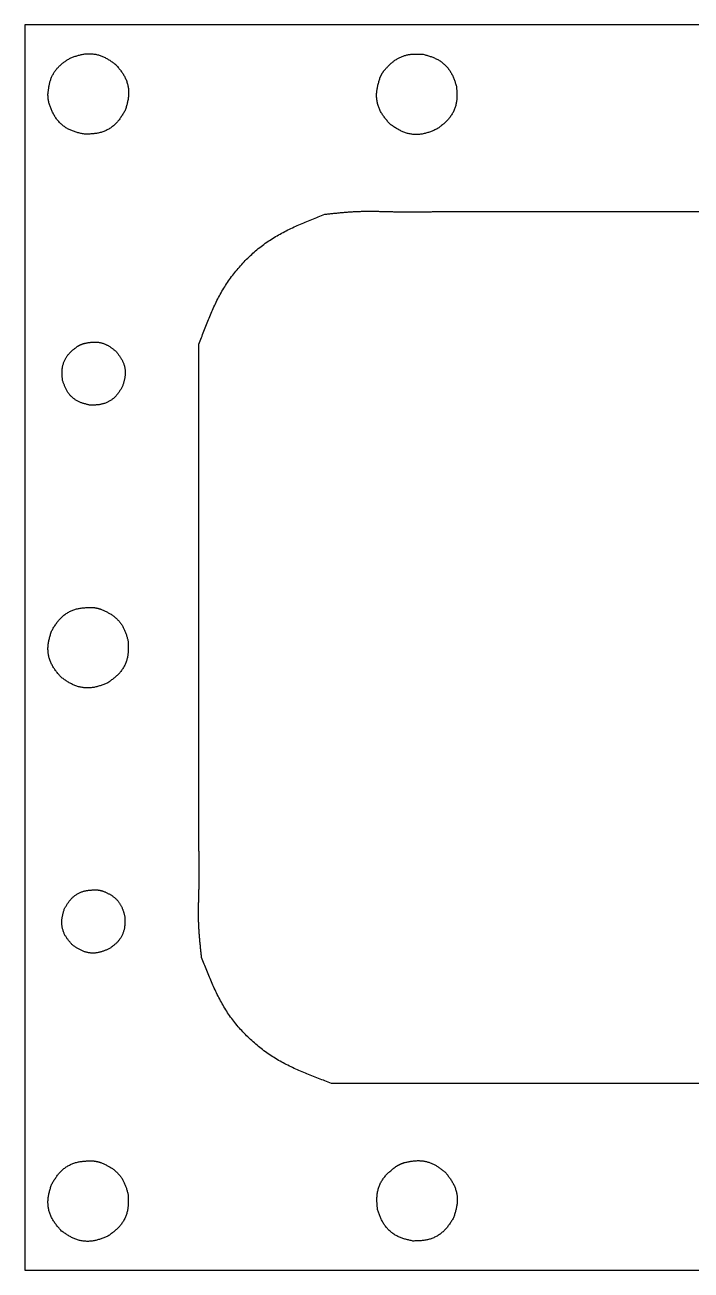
# Model space of a CAD drawing. Extents: x 0 to 125, y 0 to 433.
# Drawn here: x 0.1 to 57.9, y 216.4 to 324.4 of the extents above; entities that cross this region are included whole.
import ezdxf

# ---------------------------------------------------------------- set-up
doc = ezdxf.new("R2010")
doc.units = 0
doc.layers.add('Layer_1', color=7, linetype='CONTINUOUS')

msp = doc.modelspace()

# ---------------------------------------------------------------- linework, layer by layer
at = {"layer": 'Layer_1', "color": 7}
for p, q in [((125.141109, 324.423347), (0.141111, 324.423347)), ((0.141111, 324.423347), (0.141111, 216.423343)), ((31.309508, 320.480547), (31.309508, 320.480547)), ((2.141107, 318.423348), (2.141107, 318.423348)), ((5.241318, 296.788745), (5.241318, 296.788745)), ((15.239718, 296.725147), (15.239718, 296.725147)), ((6.722703, 273.752046), (6.722703, 273.752046)), ((6.940917, 249.288742), (6.940917, 249.288742)), ((6.722703, 225.752057), (6.722703, 225.752057)), ((33.059511, 225.752057), (33.059511, 225.752057)), ((0.141111, 216.423343), (125.141109, 216.423343))]:
    msp.add_line(p, q, dxfattribs=at)
for points, knots in [([(4.056352, 321.541404), (4.105793, 321.559424), (4.204673, 321.595464), (4.35332, 321.648626), (4.502281, 321.699875), (4.651828, 321.748319), (4.802205, 321.792995), (4.953724, 321.83295), (5.106456, 321.867183), (5.260323, 321.89477), (5.415854, 321.914831), (5.572767, 321.926271), (5.730583, 321.929199), (5.888631, 321.92377), (6.046462, 321.910122), (6.203646, 321.888255), (6.359204, 321.858301), (6.512724, 321.820375), (6.663731, 321.774462), (6.811546, 321.720585), (6.955676, 321.658764), (7.096147, 321.590131), (7.233704, 321.515396), (7.368528, 321.435472), (7.500961, 321.351304), (7.63156, 321.263728), (7.760825, 321.173605), (7.889265, 321.081722), (7.974517, 321.019948), (8.017143, 320.989061)], [0, 0, 0, 0, 0.157867, 0.315729, 0.473596, 0.630441, 0.787287, 0.944156, 1.100446, 1.256723, 1.412957, 1.570684, 1.728465, 1.886262, 2.044894, 2.203509, 2.362142, 2.519928, 2.677698, 2.835414, 2.991667, 3.147963, 3.304273, 3.461184, 3.618072, 3.77496, 3.932881, 4.090797, 4.248719, 4.248719, 4.248719, 4.248719]), ([(31.309508, 320.480547), (31.341615, 320.515667), (31.405827, 320.585907), (31.502717, 320.690744), (31.600574, 320.794352), (31.699933, 320.896191), (31.80133, 320.995674), (31.905349, 321.092243), (32.01243, 321.185226), (32.122902, 321.273943), (32.237404, 321.357916), (32.35618, 321.436304), (32.478894, 321.508999), (32.605114, 321.575864), (32.73451, 321.636808), (32.866811, 321.691665), (33.00135, 321.740146), (33.137825, 321.782152), (33.275937, 321.817496), (33.415309, 321.845947), (33.555625, 321.867319), (33.69645, 321.882393), (33.837907, 321.891973), (33.979744, 321.896784), (34.121795, 321.897624), (34.264072, 321.895309), (34.406542, 321.890647), (34.549204, 321.884409), (34.644286, 321.879728), (34.691828, 321.877387)], [0, 0, 0, 0, 0.142753, 0.285502, 0.428255, 0.570285, 0.712316, 0.854363, 0.996024, 1.137677, 1.2793, 1.421848, 1.564432, 1.707027, 1.8502, 1.993363, 2.136537, 2.279064, 2.421581, 2.564059, 2.705623, 2.847219, 2.988824, 3.130875, 3.272907, 3.414939, 3.557737, 3.700531, 3.84333, 3.84333, 3.84333, 3.84333]), ([(34.691828, 321.877387), (34.742418, 321.862905), (34.843597, 321.83394), (34.995103, 321.789575), (35.145737, 321.743478), (35.295196, 321.694767), (35.443112, 321.64252), (35.589176, 321.585783), (35.732857, 321.523706), (35.87355, 321.455585), (36.011163, 321.380396), (36.144825, 321.297421), (36.274214, 321.207028), (36.398879, 321.109738), (36.518539, 321.005928), (36.632845, 320.895849), (36.741082, 320.780184), (36.842983, 320.659269), (36.938156, 320.533369), (37.026071, 320.402902), (37.10634, 320.268174), (37.179649, 320.130083), (37.247012, 319.98877), (37.309111, 319.844866), (37.366777, 319.698935), (37.420958, 319.551325), (37.472562, 319.402437), (37.522463, 319.25261), (37.555123, 319.152527), (37.571454, 319.102485)], [0, 0, 0, 0, 0.157868, 0.315729, 0.473597, 0.63044, 0.787284, 0.944152, 1.100437, 1.256711, 1.41294, 1.570661, 1.728434, 1.886224, 2.044851, 2.203462, 2.362089, 2.519867, 2.677629, 2.835337, 2.991592, 3.14789, 3.304201, 3.461108, 3.617992, 3.774875, 3.932793, 4.090706, 4.248624, 4.248624, 4.248624, 4.248624]), ([(2.141107, 318.423348), (2.146439, 318.470631), (2.157103, 318.565194), (2.173867, 318.706953), (2.192138, 318.848287), (2.212665, 318.989073), (2.23623, 319.129152), (2.263628, 319.268414), (2.295612, 319.406574), (2.332845, 319.543275), (2.376124, 319.678507), (2.42614, 319.811733), (2.482686, 319.942668), (2.545494, 320.070949), (2.614353, 320.196305), (2.689139, 320.318445), (2.769486, 320.436743), (2.855203, 320.550942), (2.946163, 320.660715), (3.04219, 320.765651), (3.143137, 320.865413), (3.248195, 320.960379), (3.356994, 321.051275), (3.468904, 321.138536), (3.583321, 321.222711), (3.699777, 321.304468), (3.817769, 321.38444), (3.936845, 321.46325), (4.016516, 321.515353), (4.056352, 321.541404)], [0, 0, 0, 0, 0.142747, 0.285489, 0.428236, 0.570262, 0.712289, 0.854333, 0.995991, 1.13764, 1.279259, 1.4218, 1.564378, 1.706967, 1.850134, 1.993291, 2.136459, 2.278985, 2.421499, 2.563975, 2.705528, 2.847114, 2.988708, 3.13075, 3.272774, 3.414798, 3.557592, 3.700382, 3.843176, 3.843176, 3.843176, 3.843176]), ([(8.017143, 320.989061), (8.051669, 320.94823), (8.120721, 320.866571), (8.223542, 320.743443), (8.324612, 320.619333), (8.42316, 320.493661), (8.518338, 320.365847), (8.609328, 320.235247), (8.69518, 320.101441), (8.774971, 319.964182), (8.848041, 319.822625), (8.913217, 319.676662), (8.970437, 319.526808), (9.019613, 319.373791), (9.060726, 319.21811), (9.093621, 319.060185), (9.118088, 318.901037), (9.134096, 318.741115), (9.141467, 318.580881), (9.139991, 318.421025), (9.129519, 318.262042), (9.111161, 318.104303), (9.085851, 317.94731), (9.054534, 317.791207), (9.018251, 317.635988), (8.978018, 317.481388), (8.934851, 317.327214), (8.889686, 317.17324), (8.858945, 317.07078), (8.843574, 317.019549)], [0, 0, 0, 0, 0.160414, 0.320823, 0.481237, 0.640567, 0.799897, 0.959251, 1.117984, 1.276704, 1.435377, 1.595662, 1.756004, 1.916364, 2.077609, 2.238837, 2.400082, 2.560436, 2.720774, 2.881056, 3.039767, 3.198525, 3.357294, 3.516693, 3.676068, 3.835442, 3.995904, 4.156359, 4.31682, 4.31682, 4.31682, 4.31682]), ([(31.816407, 315.811395), (31.78058, 315.852237), (31.708927, 315.933919), (31.602216, 316.057116), (31.497302, 316.181352), (31.39497, 316.307244), (31.296085, 316.435402), (31.201485, 316.566508), (31.112144, 316.701009), (31.029019, 316.839172), (30.952773, 316.981886), (30.884626, 317.129277), (30.824647, 317.280802), (30.772929, 317.435695), (30.729492, 317.593435), (30.6945, 317.753582), (30.668184, 317.915066), (30.650576, 318.07742), (30.641875, 318.24016), (30.642315, 318.402565), (30.652064, 318.564113), (30.669962, 318.724408), (30.695023, 318.88397), (30.726293, 319.042633), (30.762593, 319.200437), (30.803292, 319.357497), (30.845812, 319.514586), (30.894941, 319.669771), (30.918931, 319.786479), (30.95034, 319.852395), (30.961879, 319.877772), (30.973603, 319.903074), (30.98537, 319.928351), (30.99725, 319.953574), (31.009258, 319.978735), (31.021422, 320.003821), (31.033769, 320.028816), (31.046326, 320.053709), (31.059121, 320.078485), (31.072152, 320.103142), (31.085416, 320.127674), (31.098914, 320.152079), (31.112646, 320.176353), (31.126613, 320.200492), (31.140816, 320.22449), (31.155257, 320.248344), (31.169936, 320.27205), (31.184851, 320.295603), (31.199975, 320.319019), (31.215283, 320.342317), (31.230747, 320.365512), (31.24634, 320.388622), (31.262039, 320.411663), (31.277817, 320.434653), (31.293649, 320.457609), (31.304222, 320.472901), (31.309508, 320.480547)], [0, 0, 0, 0, 0.162987, 0.325967, 0.488953, 0.650795, 0.812637, 0.974505, 1.135711, 1.296904, 1.458047, 1.620882, 1.783778, 1.946692, 2.110544, 2.274378, 2.43823, 2.601153, 2.764058, 2.926902, 3.088096, 3.24934, 3.410597, 3.572508, 3.734392, 3.896276, 4.0593, 4.222317, 4.385341, 4.413226, 4.441112, 4.468997, 4.496878, 4.524758, 4.552639, 4.580517, 4.608395, 4.636273, 4.66416, 4.692047, 4.719935, 4.747824, 4.775713, 4.803602, 4.831487, 4.859371, 4.887256, 4.915131, 4.943006, 4.970882, 4.99876, 5.026639, 5.054517, 5.082403, 5.110289, 5.138176, 5.138176, 5.138176, 5.138176]), ([(37.571454, 319.102485), (37.575387, 319.049158), (37.583254, 318.942507), (37.594067, 318.782458), (37.602887, 318.622644), (37.608748, 318.463048), (37.610629, 318.303699), (37.607493, 318.144558), (37.598328, 317.985842), (37.582231, 317.827894), (37.558164, 317.67042), (37.525106, 317.514022), (37.483314, 317.359153), (37.433155, 317.206455), (37.374912, 317.056338), (37.308706, 316.909234), (37.234961, 316.766095), (37.153914, 316.627302), (37.065691, 316.493335), (36.97053, 316.36488), (36.868601, 316.242425), (36.761025, 316.125613), (36.648268, 316.013488), (36.531178, 315.905608), (36.410594, 315.801356), (36.28718, 315.699927), (36.161641, 315.600568), (36.034603, 315.502547), (35.949511, 315.437723), (35.906964, 315.405311)], [0, 0, 0, 0, 0.160415, 0.320823, 0.481236, 0.640566, 0.799897, 0.959253, 1.117986, 1.276706, 1.435378, 1.595663, 1.756006, 1.916367, 2.077614, 2.238843, 2.400089, 2.560447, 2.720788, 2.881072, 3.03978, 3.198533, 3.3573, 3.516697, 3.676069, 3.835441, 3.995899, 4.156352, 4.316811, 4.316811, 4.316811, 4.316811]), ([(5.295646, 314.943858), (5.242654, 314.955841), (5.136672, 314.979806), (4.977924, 315.016749), (4.820019, 315.05559), (4.66323, 315.097285), (4.507898, 315.142842), (4.354298, 315.193301), (4.202957, 315.249598), (4.054491, 315.312511), (3.908915, 315.383149), (3.767143, 315.46233), (3.629549, 315.549655), (3.496658, 315.644561), (3.368795, 315.746639), (3.246352, 315.855628), (3.130145, 315.970802), (3.020475, 316.091801), (2.917784, 316.218348), (2.822685, 316.349996), (2.735614, 316.486418), (2.65587, 316.626616), (2.582355, 316.770434), (2.514399, 316.917178), (2.451022, 317.066187), (2.39164, 317.21718), (2.333722, 317.369269), (2.28223, 317.523694), (2.233127, 317.632237), (2.219705, 317.704012), (2.2141, 317.731324), (2.2087, 317.758685), (2.203365, 317.786052), (2.198165, 317.813443), (2.19311, 317.840859), (2.188225, 317.868306), (2.183539, 317.895787), (2.179079, 317.923309), (2.174875, 317.950874), (2.170929, 317.978481), (2.167242, 318.006126), (2.163817, 318.033806), (2.160656, 318.061518), (2.157762, 318.089258), (2.155138, 318.117023), (2.152793, 318.14481), (2.150738, 318.172617), (2.148982, 318.200441), (2.147484, 318.228277), (2.146201, 318.256125), (2.145092, 318.283982), (2.14413, 318.311846), (2.143288, 318.339716), (2.142538, 318.36759), (2.141849, 318.395469), (2.141411, 318.414055), (2.141192, 318.423348)], [0, 0, 0, 0, 0.16299, 0.325973, 0.488962, 0.650806, 0.81265, 0.974521, 1.135732, 1.296929, 1.458076, 1.620913, 1.783811, 1.946727, 2.110579, 2.274411, 2.438263, 2.601184, 2.764086, 2.926929, 3.088122, 3.249364, 3.41062, 3.572533, 3.734419, 3.896305, 4.059332, 4.222353, 4.38538, 4.41327, 4.441159, 4.469049, 4.496928, 4.524808, 4.552687, 4.580565, 4.608442, 4.636319, 4.664206, 4.692093, 4.719981, 4.747873, 4.775765, 4.803657, 4.831543, 4.859428, 4.887314, 4.915189, 4.943065, 4.970941, 4.998822, 5.026702, 5.054582, 5.082469, 5.110356, 5.138243, 5.138243, 5.138243, 5.138243]), ([(8.843574, 317.019549), (8.815801, 316.972855), (8.760257, 316.879467), (8.676063, 316.739909), (8.590327, 316.601737), (8.502221, 316.465508), (8.410895, 316.331857), (8.315442, 316.201369), (8.215134, 316.074836), (8.109424, 315.953082), (7.997257, 315.836464), (7.878137, 315.726103), (7.75256, 315.622232), (7.621227, 315.525177), (7.484629, 315.43512), (7.343134, 315.352352), (7.197685, 315.277425), (7.048716, 315.210514), (6.896628, 315.151955), (6.742034, 315.102192), (6.585379, 315.061539), (6.427396, 315.029021), (6.267897, 315.003552), (6.107333, 314.984249), (5.946036, 314.970091), (5.78407, 314.960003), (5.621572, 314.952932), (5.458622, 314.947885), (5.349972, 314.9452), (5.295646, 314.943858)], [0, 0, 0, 0, 0.162988, 0.32597, 0.488958, 0.650801, 0.812644, 0.974513, 1.135719, 1.296912, 1.458055, 1.620895, 1.783795, 1.946714, 2.110567, 2.2744, 2.438253, 2.601175, 2.764079, 2.926923, 3.088121, 3.249367, 3.410627, 3.57254, 3.734426, 3.896313, 4.059341, 4.222362, 4.38539, 4.38539, 4.38539, 4.38539]), ([(35.906879, 315.405311), (35.856964, 315.38386), (35.757135, 315.340959), (35.606989, 315.277545), (35.456409, 315.21616), (35.305052, 315.15774), (35.152604, 315.103299), (34.998677, 315.053843), (34.843149, 315.010439), (34.686059, 314.974076), (34.526766, 314.94566), (34.365527, 314.92639), (34.202878, 314.916164), (34.039578, 314.914835), (33.87613, 314.922262), (33.713004, 314.938465), (33.551288, 314.963335), (33.391438, 314.996758), (33.233973, 315.038771), (33.079651, 315.089372), (32.929018, 315.148556), (32.782092, 315.215102), (32.638082, 315.288242), (32.496835, 315.366998), (32.358018, 315.450347), (32.221052, 315.537383), (32.085428, 315.627172), (31.950628, 315.718863), (31.861148, 315.780551), (31.816407, 315.811395)], [0, 0, 0, 0, 0.162988, 0.32597, 0.488957, 0.650804, 0.812651, 0.974523, 1.135731, 1.296926, 1.458071, 1.620912, 1.783814, 1.946734, 2.11059, 2.274428, 2.438285, 2.601208, 2.764113, 2.926957, 3.088153, 3.249398, 3.410656, 3.572569, 3.734456, 3.896343, 4.059372, 4.222394, 4.385422, 4.385422, 4.385422, 4.385422]), ([(15.239718, 296.725147), (15.309822, 296.915703), (15.450027, 297.296811), (15.663209, 297.867415), (15.881837, 298.435121), (16.108695, 298.998763), (16.346626, 299.55701), (16.598611, 300.108788), (16.867305, 300.652346), (17.154983, 301.185762), (17.46491, 301.708654), (17.799357, 302.218395), (18.157633, 302.71394), (18.538205, 303.193351), (18.940231, 303.655659), (19.36319, 304.099681), (19.805315, 304.523101), (20.265802, 304.924867), (20.743967, 305.303605), (21.238411, 305.657301), (21.748275, 305.98461), (22.270434, 306.287947), (22.804714, 306.571139), (23.348869, 306.836566), (23.900882, 307.087027), (24.459311, 307.325681), (25.022623, 307.555604), (25.58949, 307.779779), (25.968207, 307.927159), (26.157569, 308.00085)], [0, 0, 0, 0, 0.609127, 1.218238, 1.827364, 2.434129, 3.040894, 3.647717, 4.253668, 4.859592, 5.465421, 6.076617, 6.687936, 7.29929, 7.91231, 8.525298, 9.13834, 9.748185, 10.35798, 10.9676, 11.571192, 12.174927, 12.778705, 13.384872, 13.990959, 14.597044, 15.206625, 15.816191, 16.425776, 16.425776, 16.425776, 16.425776]), ([(26.157569, 308.00085), (26.271548, 308.01311), (26.499505, 308.037631), (26.841509, 308.073769), (27.183529, 308.10861), (27.525622, 308.141513), (27.86784, 308.171831), (28.210199, 308.198914), (28.552712, 308.222115), (28.895361, 308.240788), (29.239862, 308.25435), (29.586157, 308.26205), (29.934144, 308.264712), (30.282273, 308.263221), (30.630499, 308.258493), (30.978811, 308.251441), (31.327134, 308.242983), (31.675492, 308.234036), (32.023906, 308.225515), (32.372005, 308.218345), (32.719799, 308.213434), (33.067272, 308.210525), (33.414721, 308.209365), (33.762135, 308.209703), (34.109509, 308.211291), (34.456865, 308.213879), (34.804203, 308.217219), (35.151524, 308.221059), (35.383069, 308.223786), (35.498842, 308.225149)], [0, 0, 0, 0, 0.343909, 0.687816, 1.031724, 1.375274, 1.718825, 2.062385, 2.405542, 2.748693, 3.091825, 3.439797, 3.787789, 4.135788, 4.484174, 4.832552, 5.180931, 5.529452, 5.87797, 6.226485, 6.573965, 6.921449, 7.268935, 7.616314, 7.96369, 8.311066, 8.658409, 9.005751, 9.353093, 9.353093, 9.353093, 9.353093]), ([(35.498842, 308.225146), (36.277159, 308.225146), (37.833793, 308.225146), (40.168743, 308.225146), (42.503693, 308.225146), (44.838643, 308.225146), (47.173593, 308.225146), (49.508544, 308.225146), (51.843494, 308.225146), (54.178444, 308.225146), (56.513395, 308.225146), (58.848345, 308.225146), (61.183296, 308.225146), (63.518247, 308.225146), (65.853198, 308.225146), (68.188149, 308.225146), (70.523099, 308.225146), (72.85805, 308.225146), (75.193001, 308.225146), (77.527952, 308.225146), (79.862902, 308.225146), (82.197853, 308.225146), (84.532804, 308.225146), (86.867754, 308.225146), (89.202705, 308.225146), (91.537656, 308.225146), (93.872607, 308.225146), (96.207558, 308.225146), (97.764192, 308.225146), (98.542509, 308.225146)], [0, 0, 0, 0, 2.334951, 4.669901, 7.004852, 9.339802, 11.674752, 14.009702, 16.344652, 18.679603, 21.014553, 23.349503, 25.684454, 28.019405, 30.354356, 32.689307, 35.024258, 37.359208, 39.694159, 42.02911, 44.364061, 46.699011, 49.033962, 51.368913, 53.703864, 56.038815, 58.373765, 60.708716, 63.043667, 63.043667, 63.043667, 63.043667]), ([(3.407156, 293.586675), (3.403245, 293.629182), (3.395422, 293.714194), (3.384487, 293.841786), (3.375173, 293.96921), (3.368263, 294.096494), (3.364589, 294.223627), (3.364994, 294.350656), (3.370304, 294.477413), (3.381255, 294.603629), (3.398685, 294.729561), (3.423433, 294.854725), (3.455287, 294.978746), (3.493949, 295.101092), (3.539184, 295.221424), (3.590898, 295.339384), (3.648746, 295.454187), (3.712537, 295.565519), (3.782169, 295.672982), (3.857454, 295.776011), (3.938253, 295.8742), (4.023652, 295.967831), (4.113269, 296.057686), (4.206424, 296.144096), (4.302384, 296.227636), (4.400799, 296.308667), (4.500378, 296.388886), (4.603296, 296.46481), (4.67242, 296.527995), (4.722887, 296.555314), (4.741949, 296.566135), (4.761086, 296.576802), (4.780239, 296.587437), (4.799442, 296.597984), (4.818698, 296.608432), (4.83802, 296.618758), (4.857417, 296.628943), (4.876898, 296.638966), (4.896471, 296.648809), (4.916136, 296.658466), (4.935894, 296.667936), (4.955744, 296.677216), (4.975685, 296.686303), (4.995713, 296.695194), (5.015827, 296.703887), (5.036025, 296.712381), (5.056305, 296.72067), (5.076664, 296.728753), (5.097093, 296.736652), (5.117584, 296.744391), (5.138126, 296.751994), (5.158711, 296.759483), (5.179331, 296.766879), (5.199978, 296.774207), (5.220644, 296.781488), (5.234427, 296.786326), (5.241318, 296.788745)], [0, 0, 0, 0, 0.12806, 0.256114, 0.384174, 0.511336, 0.638498, 0.765681, 0.892344, 1.018995, 1.145606, 1.27355, 1.401543, 1.52955, 1.658292, 1.787018, 1.915759, 2.043771, 2.171768, 2.299718, 2.426368, 2.553057, 2.679756, 2.806973, 2.93417, 3.061367, 3.189458, 3.317543, 3.445634, 3.467591, 3.4895, 3.511408, 3.533316, 3.555224, 3.577131, 3.59904, 3.620948, 3.642856, 3.664764, 3.686672, 3.70858, 3.730493, 3.752407, 3.774321, 3.796232, 3.818143, 3.840053, 3.861956, 3.883858, 3.905761, 3.927665, 3.94957, 3.971474, 3.993385, 4.015296, 4.037207, 4.037207, 4.037207, 4.037207]), ([(5.241318, 296.788745), (5.277946, 296.796241), (5.351201, 296.811233), (5.461205, 296.833125), (5.571257, 296.853789), (5.681447, 296.872634), (5.791845, 296.889039), (5.902563, 296.902381), (6.013571, 296.91203), (6.124763, 296.917401), (6.236325, 296.917896), (6.348022, 296.912867), (6.459593, 296.902401), (6.570701, 296.886611), (6.681094, 296.865591), (6.790525, 296.839362), (6.898435, 296.808045), (7.004586, 296.771719), (7.108702, 296.730399), (7.210432, 296.684118), (7.30949, 296.632902), (7.40596, 296.57745), (7.500296, 296.518213), (7.592671, 296.455768), (7.683347, 296.390699), (7.772712, 296.32352), (7.861118, 296.25476), (7.948919, 296.18491), (8.007195, 296.138023), (8.036334, 296.114579)], [0, 0, 0, 0, 0.112162, 0.22432, 0.336481, 0.448075, 0.55967, 0.671278, 0.782581, 0.893878, 1.005151, 1.117147, 1.229171, 1.341203, 1.453695, 1.566177, 1.678669, 1.790656, 1.902635, 2.014583, 2.125804, 2.23705, 2.348303, 2.459908, 2.571499, 2.68309, 2.795287, 2.90748, 3.019677, 3.019677, 3.019677, 3.019677]), ([(8.036334, 296.114579), (8.061803, 296.08201), (8.11274, 296.016872), (8.188555, 295.918704), (8.263017, 295.819837), (8.335524, 295.719851), (8.405418, 295.61833), (8.47206, 295.51481), (8.53472, 295.408995), (8.59269, 295.300719), (8.645442, 295.189372), (8.692093, 295.074901), (8.732604, 294.957687), (8.766927, 294.83827), (8.795055, 294.71702), (8.81688, 294.594257), (8.832265, 294.470747), (8.841192, 294.346826), (8.843542, 294.222844), (8.839178, 294.099312), (8.828, 293.976602), (8.81085, 293.854969), (8.788424, 293.734032), (8.761435, 293.613881), (8.730682, 293.49449), (8.696934, 293.375641), (8.660965, 293.257168), (8.623482, 293.138884), (8.598017, 293.060182), (8.585285, 293.02083)], [0, 0, 0, 0, 0.124036, 0.248067, 0.372103, 0.495335, 0.618567, 0.741818, 0.864611, 0.987395, 1.110145, 1.234071, 1.358039, 1.48202, 1.606657, 1.73128, 1.855916, 1.979883, 2.103837, 2.22775, 2.350518, 2.473319, 2.596128, 2.719413, 2.84268, 2.965947, 3.090029, 3.214105, 3.338186, 3.338186, 3.338186, 3.338186]), ([(15.239718, 252.88066), (15.239718, 253.42195), (15.239718, 254.50453), (15.239718, 256.1284), (15.239718, 257.75227), (15.239718, 259.37614), (15.239718, 261.00001), (15.239718, 262.62388), (15.239718, 264.24775), (15.239718, 265.87162), (15.239718, 267.49549), (15.239718, 269.119359), (15.239718, 270.743228), (15.239718, 272.367098), (15.239718, 273.990967), (15.239718, 275.614837), (15.239718, 277.238707), (15.239718, 278.862577), (15.239718, 280.486447), (15.239718, 282.110317), (15.239718, 283.734187), (15.239718, 285.358057), (15.239718, 286.981927), (15.239718, 288.605797), (15.239718, 290.229667), (15.239718, 291.853537), (15.239718, 293.477407), (15.239718, 295.101277), (15.239718, 296.183857), (15.239718, 296.725147)], [0, 0, 0, 0, 1.62387, 3.24774, 4.87161, 6.49548, 8.11935, 9.74322, 11.36709, 12.99096, 14.61483, 16.238699, 17.862568, 19.486438, 21.110307, 22.734177, 24.358047, 25.981917, 27.605787, 29.229657, 30.853527, 32.477397, 34.101267, 35.725137, 37.349007, 38.972877, 40.596747, 42.220617, 43.844487, 43.844487, 43.844487, 43.844487]), ([(5.819704, 291.439466), (5.778068, 291.448882), (5.694798, 291.467713), (5.57007, 291.496743), (5.446003, 291.527262), (5.322812, 291.560025), (5.200764, 291.595822), (5.080078, 291.63547), (4.961166, 291.679705), (4.844514, 291.729138), (4.730133, 291.784641), (4.618742, 291.846856), (4.510634, 291.91547), (4.406221, 291.990039), (4.305757, 292.070244), (4.20955, 292.155879), (4.118241, 292.246372), (4.032068, 292.341441), (3.951379, 292.440871), (3.876655, 292.544307), (3.808241, 292.651496), (3.745585, 292.761651), (3.687827, 292.874652), (3.634418, 292.989947), (3.584675, 293.10704), (3.537811, 293.22562), (3.493072, 293.34533), (3.449736, 293.465869), (3.42135, 293.546406), (3.407156, 293.586675)], [0, 0, 0, 0, 0.128062, 0.256118, 0.38418, 0.511344, 0.638509, 0.765694, 0.892361, 1.019017, 1.145634, 1.273577, 1.401566, 1.529571, 1.658313, 1.78704, 1.915781, 2.043793, 2.171789, 2.299739, 2.42639, 2.55308, 2.679781, 2.806998, 2.934195, 3.061392, 3.189483, 3.31757, 3.445662, 3.445662, 3.445662, 3.445662]), ([(8.585285, 293.02083), (8.563156, 292.985117), (8.518899, 292.913692), (8.451852, 292.806963), (8.383649, 292.701305), (8.313666, 292.597151), (8.241265, 292.494994), (8.165768, 292.395289), (8.086631, 292.298642), (8.003441, 292.205688), (7.915405, 292.116713), (7.822154, 292.03257), (7.724059, 291.953429), (7.62165, 291.879532), (7.515295, 291.811011), (7.405272, 291.748083), (7.292291, 291.691156), (7.176678, 291.640361), (7.058736, 291.595947), (6.938924, 291.55824), (6.817579, 291.527477), (6.695246, 291.50291), (6.571786, 291.483715), (6.447535, 291.469215), (6.32274, 291.458633), (6.19745, 291.451152), (6.071765, 291.445969), (5.945744, 291.442329), (5.861718, 291.44042), (5.819704, 291.439466)], [0, 0, 0, 0, 0.126041, 0.252076, 0.378116, 0.503304, 0.628493, 0.753701, 0.878419, 1.003126, 1.127797, 1.25374, 1.379728, 1.505729, 1.632423, 1.759102, 1.885795, 2.011785, 2.137762, 2.263694, 2.388395, 2.513133, 2.637882, 2.763121, 2.888341, 3.01356, 3.139633, 3.265702, 3.391776, 3.391776, 3.391776, 3.391776]), ([(2.438654, 271.827099), (2.466427, 271.873793), (2.521971, 271.96718), (2.606165, 272.106738), (2.691902, 272.24491), (2.780007, 272.381139), (2.871334, 272.51479), (2.966787, 272.645278), (3.067095, 272.771812), (3.172806, 272.893568), (3.284972, 273.010188), (3.404088, 273.120553), (3.52966, 273.224429), (3.660989, 273.321488), (3.797585, 273.41155), (3.93908, 273.494322), (4.084527, 273.569254), (4.233492, 273.63617), (4.385576, 273.694734), (4.540166, 273.744502), (4.69682, 273.785158), (4.854803, 273.817675), (5.014303, 273.84315), (5.174867, 273.862435), (5.336167, 273.876667), (5.498121, 273.886484), (5.660665, 273.894578), (5.823441, 273.895802), (5.941853, 273.90904), (6.014252, 273.89954), (6.041955, 273.896408), (6.069643, 273.893077), (6.097321, 273.889699), (6.124982, 273.886196), (6.152625, 273.882551), (6.180246, 273.878731), (6.207839, 273.874709), (6.235398, 273.870456), (6.262918, 273.865943), (6.290395, 273.861171), (6.317827, 273.856137), (6.345211, 273.85084), (6.372545, 273.84528), (6.39982, 273.839454), (6.427036, 273.83336), (6.454187, 273.826997), (6.48127, 273.820362), (6.508282, 273.813454), (6.535227, 273.806304), (6.562117, 273.798944), (6.588957, 273.791403), (6.615756, 273.783713), (6.642521, 273.775903), (6.669262, 273.768001), (6.695987, 273.760039), (6.713798, 273.75471), (6.722703, 273.752046)], [0, 0, 0, 0, 0.162988, 0.32597, 0.488958, 0.6508, 0.812643, 0.974513, 1.13572, 1.296914, 1.458059, 1.620898, 1.783797, 1.946715, 2.11057, 2.274405, 2.43826, 2.60118, 2.764081, 2.926923, 3.08812, 3.249367, 3.410627, 3.572541, 3.734428, 3.896315, 4.059342, 4.222363, 4.385391, 4.413279, 4.441166, 4.469054, 4.496935, 4.524817, 4.552698, 4.580583, 4.608467, 4.636351, 4.664239, 4.692127, 4.720015, 4.747908, 4.775801, 4.803694, 4.83158, 4.859467, 4.887353, 4.915231, 4.943108, 4.970986, 4.998866, 5.026746, 5.054626, 5.082512, 5.110398, 5.138283, 5.138283, 5.138283, 5.138283]), ([(6.722703, 273.752046), (6.766024, 273.732364), (6.852666, 273.692999), (6.982308, 273.633248), (7.111079, 273.572196), (7.238633, 273.509168), (7.364574, 273.443473), (7.488555, 273.374385), (7.610072, 273.301276), (7.72858, 273.223625), (7.843822, 273.140677), (7.955073, 273.051939), (8.062126, 272.957697), (8.16472, 272.85832), (8.262664, 272.754092), (8.355718, 272.64522), (8.443398, 272.532247), (8.525518, 272.415431), (8.601806, 272.294996), (8.671928, 272.171238), (8.735612, 272.044398), (8.793464, 271.915132), (8.846288, 271.783564), (8.894693, 271.650161), (8.939386, 271.515325), (8.981149, 271.379299), (9.020737, 271.242364), (9.058886, 271.104758), (9.083812, 271.012883), (9.096276, 270.966945)], [0, 0, 0, 0, 0.142749, 0.285494, 0.428243, 0.570269, 0.712295, 0.854339, 0.995997, 1.137647, 1.279267, 1.42181, 1.564389, 1.70698, 1.85015, 1.99331, 2.136481, 2.279009, 2.421526, 2.564004, 2.705561, 2.847149, 2.988747, 3.130794, 3.272823, 3.414852, 3.557648, 3.700439, 3.843235, 3.843235, 3.843235, 3.843235]), ([(3.316393, 267.811443), (3.280568, 267.852285), (3.208921, 267.933968), (3.102217, 268.057166), (2.997308, 268.181404), (2.894979, 268.307295), (2.796097, 268.435455), (2.701499, 268.56656), (2.61216, 268.701062), (2.529035, 268.839224), (2.452787, 268.981937), (2.384635, 269.129326), (2.324649, 269.280849), (2.272924, 269.435741), (2.229483, 269.593479), (2.194488, 269.753624), (2.168171, 269.915106), (2.150562, 270.077458), (2.14186, 270.240197), (2.142302, 270.402599), (2.152052, 270.564146), (2.169951, 270.72444), (2.19502, 270.883999), (2.226277, 271.042667), (2.26265, 271.200444), (2.303098, 271.357599), (2.346581, 271.514327), (2.392128, 271.670858), (2.423145, 271.775018), (2.438654, 271.827099)], [0, 0, 0, 0, 0.162983, 0.325959, 0.488942, 0.650783, 0.812623, 0.97449, 1.135696, 1.296888, 1.45803, 1.620867, 1.783764, 1.946679, 2.11053, 2.274362, 2.438213, 2.601134, 2.764037, 2.926879, 3.088072, 3.249314, 3.41057, 3.572481, 3.734366, 3.89625, 4.059273, 4.222289, 4.385313, 4.385313, 4.385313, 4.385313]), ([(9.096276, 270.966945), (9.098128, 270.914356), (9.101833, 270.809181), (9.106439, 270.651384), (9.109136, 270.493882), (9.108996, 270.336689), (9.105026, 270.179872), (9.096217, 270.023428), (9.081594, 269.867599), (9.060298, 269.712744), (9.031325, 269.558631), (8.993718, 269.405868), (8.947732, 269.254876), (8.893725, 269.106246), (8.831973, 268.960363), (8.762606, 268.817633), (8.686053, 268.678949), (8.602551, 268.544669), (8.512231, 268.415248), (8.415321, 268.291319), (8.311993, 268.173347), (8.203315, 268.060957), (8.089733, 267.953226), (7.972061, 267.8497), (7.851092, 267.749761), (7.72745, 267.652618), (7.601798, 267.557529), (7.474727, 267.46377), (7.389637, 267.40178), (7.347091, 267.370784)], [0, 0, 0, 0, 0.157864, 0.315722, 0.473585, 0.630425, 0.787264, 0.944128, 1.100409, 1.256678, 1.412903, 1.570626, 1.728404, 1.886197, 2.044825, 2.203436, 2.362063, 2.519838, 2.677597, 2.835302, 2.991554, 3.147851, 3.30416, 3.461067, 3.61795, 3.774833, 3.93275, 4.090661, 4.248579, 4.248579, 4.248579, 4.248579]), ([(7.347091, 267.370784), (7.297588, 267.350565), (7.198584, 267.310128), (7.049704, 267.250387), (6.900433, 267.192614), (6.750455, 267.137721), (6.599482, 267.086694), (6.447154, 267.040509), (6.293363, 267.0002), (6.13816, 266.966725), (5.980948, 266.940972), (5.821986, 266.924091), (5.661782, 266.91598), (5.501057, 266.916496), (5.340289, 266.925504), (5.179927, 266.943018), (5.021006, 266.968925), (4.863963, 267.003118), (4.709294, 267.045624), (4.557717, 267.096433), (4.409752, 267.155537), (4.265407, 267.221759), (4.123918, 267.294355), (3.985129, 267.37238), (3.848712, 267.454846), (3.714104, 267.540875), (3.580808, 267.629567), (3.448319, 267.720098), (3.360369, 267.780994), (3.316393, 267.811443)], [0, 0, 0, 0, 0.160419, 0.320832, 0.48125, 0.640584, 0.799918, 0.959277, 1.118015, 1.276741, 1.43542, 1.595707, 1.75605, 1.916411, 2.077657, 2.238886, 2.400133, 2.560489, 2.720827, 2.881108, 3.039827, 3.198592, 3.35737, 3.516771, 3.676148, 3.835524, 3.995989, 4.156448, 4.316913, 4.316913, 4.316913, 4.316913]), ([(15.464, 243.539395), (15.451741, 243.653374), (15.427222, 243.881331), (15.391087, 244.223335), (15.356247, 244.565355), (15.323343, 244.90745), (15.293024, 245.249669), (15.265943, 245.592028), (15.242746, 245.934541), (15.224079, 246.277188), (15.210518, 246.621689), (15.202813, 246.967986), (15.200142, 247.315977), (15.201621, 247.664109), (15.206337, 248.012336), (15.213382, 248.360648), (15.221841, 248.708973), (15.230801, 249.057331), (15.239339, 249.405745), (15.246523, 249.753843), (15.251438, 250.101636), (15.254345, 250.449105), (15.255505, 250.796551), (15.255174, 251.143962), (15.253593, 251.491332), (15.251004, 251.838685), (15.247649, 252.186022), (15.243783, 252.533342), (15.241035, 252.764887), (15.239661, 252.88066)], [0, 0, 0, 0, 0.343909, 0.687816, 1.031723, 1.375275, 1.718828, 2.062389, 2.405544, 2.748693, 3.091822, 3.439799, 3.787794, 4.135797, 4.484184, 4.832562, 5.180942, 5.529464, 5.877983, 6.226499, 6.573975, 6.921456, 7.268939, 7.616314, 7.963687, 8.311059, 8.658401, 9.005743, 9.353086, 9.353086, 9.353086, 9.353086]), ([(3.574909, 247.776313), (3.59673, 247.813001), (3.640371, 247.886376), (3.706523, 247.996027), (3.773888, 248.104589), (3.843114, 248.211625), (3.914872, 248.316634), (3.989872, 248.419158), (4.068687, 248.518577), (4.151746, 248.61424), (4.239877, 248.705868), (4.333469, 248.79258), (4.432133, 248.874194), (4.53532, 248.950452), (4.642646, 249.021212), (4.75382, 249.086245), (4.868102, 249.145117), (4.985149, 249.19769), (5.104648, 249.243702), (5.226113, 249.282803), (5.349195, 249.314745), (5.47332, 249.340295), (5.598636, 249.360313), (5.724789, 249.375465), (5.851522, 249.386648), (5.978768, 249.394361), (6.106479, 249.400721), (6.234373, 249.401688), (6.327408, 249.412079), (6.384293, 249.404627), (6.40606, 249.402168), (6.427814, 249.399552), (6.449559, 249.396897), (6.471291, 249.394141), (6.493008, 249.391274), (6.514706, 249.38827), (6.536382, 249.385109), (6.558034, 249.381767), (6.579655, 249.378223), (6.601245, 249.374474), (6.622799, 249.37052), (6.644314, 249.36636), (6.665789, 249.361991), (6.687219, 249.357412), (6.708602, 249.352623), (6.729935, 249.347621), (6.751214, 249.342406), (6.772437, 249.336977), (6.793608, 249.331358), (6.814735, 249.325574), (6.835824, 249.319649), (6.856879, 249.313608), (6.87791, 249.307472), (6.898922, 249.301264), (6.919923, 249.295009), (6.933919, 249.290823), (6.940917, 249.28873)], [0, 0, 0, 0, 0.128061, 0.256116, 0.384177, 0.511338, 0.638499, 0.765682, 0.892344, 1.018995, 1.145608, 1.273552, 1.401542, 1.529547, 1.658289, 1.787015, 1.915757, 2.043768, 2.171765, 2.299715, 2.426365, 2.553054, 2.679754, 2.806968, 2.934161, 3.061354, 3.189445, 3.317532, 3.445623, 3.467534, 3.489445, 3.511357, 3.533262, 3.555167, 3.577072, 3.598978, 3.620883, 3.642788, 3.6647, 3.686612, 3.708525, 3.730439, 3.752354, 3.774269, 3.79618, 3.81809, 3.840001, 3.861905, 3.883809, 3.905713, 3.927618, 3.949523, 3.971428, 3.993341, 4.015253, 4.037166, 4.037166, 4.037166, 4.037166]), ([(6.940917, 249.288742), (6.974954, 249.273277), (7.043028, 249.242348), (7.144888, 249.195401), (7.246064, 249.147432), (7.346283, 249.097912), (7.445236, 249.046295), (7.542647, 248.992011), (7.638121, 248.934569), (7.73123, 248.873558), (7.821775, 248.808384), (7.909187, 248.738663), (7.993304, 248.664617), (8.073916, 248.586537), (8.150874, 248.504645), (8.223989, 248.419104), (8.292884, 248.330341), (8.357412, 248.238559), (8.417358, 248.143935), (8.472457, 248.046698), (8.522492, 247.947038), (8.567942, 247.845472), (8.609441, 247.742098), (8.647471, 247.637282), (8.682587, 247.53134), (8.715401, 247.424464), (8.746509, 247.316873), (8.776487, 247.208755), (8.796076, 247.136569), (8.80587, 247.100475)], [0, 0, 0, 0, 0.112158, 0.224312, 0.33647, 0.448061, 0.559652, 0.671256, 0.782555, 0.893847, 1.005117, 1.117116, 1.229144, 1.34118, 1.453671, 1.566155, 1.678647, 1.790634, 1.902612, 2.01456, 2.125781, 2.237027, 2.34828, 2.459887, 2.57148, 2.683073, 2.795269, 2.907463, 3.01966, 3.01966, 3.01966, 3.01966]), ([(4.264575, 244.621125), (4.236426, 244.653215), (4.180129, 244.717395), (4.096286, 244.814193), (4.013855, 244.911809), (3.933453, 245.010725), (3.855759, 245.111422), (3.781431, 245.214434), (3.711233, 245.320114), (3.645917, 245.42867), (3.586007, 245.540803), (3.532461, 245.65661), (3.485333, 245.775666), (3.444693, 245.897369), (3.410559, 246.021307), (3.38306, 246.147136), (3.36238, 246.274016), (3.348549, 246.401579), (3.341715, 246.529447), (3.342057, 246.65705), (3.349698, 246.783981), (3.363739, 246.909929), (3.383419, 247.0353), (3.40798, 247.159969), (3.436571, 247.283938), (3.468369, 247.407416), (3.502546, 247.53056), (3.538344, 247.653551), (3.56272, 247.735392), (3.574909, 247.776313)], [0, 0, 0, 0, 0.12806, 0.256116, 0.384176, 0.511338, 0.638499, 0.765681, 0.892344, 1.018997, 1.145611, 1.273554, 1.401545, 1.529551, 1.658293, 1.78702, 1.915761, 2.043771, 2.171767, 2.299717, 2.426369, 2.553059, 2.679759, 2.806978, 2.934176, 3.061375, 3.189469, 3.317558, 3.445651, 3.445651, 3.445651, 3.445651]), ([(8.80587, 247.100475), (8.807336, 247.059155), (8.810269, 246.976518), (8.813913, 246.852535), (8.816042, 246.728782), (8.815917, 246.605273), (8.812772, 246.482058), (8.805827, 246.359137), (8.794328, 246.2367), (8.777595, 246.115027), (8.754834, 245.993937), (8.725286, 245.873908), (8.689154, 245.755271), (8.646719, 245.63849), (8.598199, 245.523866), (8.543695, 245.411721), (8.483547, 245.302755), (8.417937, 245.197249), (8.346971, 245.09556), (8.270827, 244.998188), (8.189641, 244.905495), (8.10425, 244.817188), (8.015007, 244.732542), (7.922552, 244.651199), (7.827506, 244.572675), (7.730359, 244.496348), (7.631632, 244.421635), (7.53179, 244.347966), (7.464933, 244.29926), (7.431504, 244.274906)], [0, 0, 0, 0, 0.124037, 0.248069, 0.372104, 0.495337, 0.618569, 0.741821, 0.864615, 0.987399, 1.110148, 1.234074, 1.358043, 1.482024, 1.606661, 1.731285, 1.855921, 1.979887, 2.103841, 2.227752, 2.350523, 2.473328, 2.596142, 2.719426, 2.842691, 2.965956, 3.090034, 3.214108, 3.338187, 3.338187, 3.338187, 3.338187]), ([(7.431504, 244.274906), (7.392609, 244.25902), (7.314821, 244.227248), (7.197846, 244.18031), (7.080563, 244.134918), (6.962724, 244.091789), (6.844103, 244.051698), (6.724418, 244.015412), (6.603585, 243.983743), (6.481644, 243.957443), (6.358123, 243.93721), (6.233228, 243.923946), (6.107355, 243.917573), (5.981073, 243.917979), (5.854758, 243.925055), (5.72876, 243.938815), (5.603895, 243.959171), (5.480505, 243.986037), (5.358979, 244.019436), (5.239884, 244.059358), (5.123627, 244.105796), (5.010214, 244.157825), (4.899046, 244.214862), (4.789999, 244.276164), (4.682815, 244.340956), (4.577053, 244.408547), (4.472323, 244.47823), (4.368228, 244.549358), (4.299127, 244.597202), (4.264575, 244.621125)], [0, 0, 0, 0, 0.126042, 0.252079, 0.37812, 0.503309, 0.628499, 0.753709, 0.878428, 1.003136, 1.127809, 1.253746, 1.379728, 1.505723, 1.632416, 1.759094, 1.885786, 2.011779, 2.13776, 2.263696, 2.388401, 2.513142, 2.637894, 2.763135, 2.888357, 3.013579, 3.139653, 3.265723, 3.391799, 3.391799, 3.391799, 3.391799]), ([(26.739709, 232.621544), (26.549154, 232.69165), (26.168049, 232.831859), (25.597448, 233.045046), (25.029745, 233.263679), (24.466106, 233.490544), (23.90786, 233.72848), (23.356083, 233.980468), (22.812525, 234.249163), (22.279109, 234.53684), (21.756214, 234.846765), (21.246467, 235.181211), (20.750914, 235.539488), (20.271494, 235.920058), (19.809178, 236.322081), (19.365146, 236.745036), (18.941719, 237.187157), (18.539949, 237.647642), (18.161209, 238.125805), (17.807513, 238.620247), (17.480205, 239.130107), (17.176869, 239.652262), (16.893678, 240.186538), (16.628253, 240.730691), (16.377795, 241.282703), (16.139146, 241.841132), (15.909229, 242.404445), (15.685062, 242.971314), (15.537688, 243.350032), (15.464, 243.539395)], [0, 0, 0, 0, 0.609125, 1.218235, 1.827359, 2.434124, 3.04089, 3.647715, 4.253666, 4.859589, 5.465418, 6.07662, 6.687946, 7.299308, 7.912331, 8.525322, 9.138368, 9.748212, 10.358007, 10.967627, 11.571214, 12.174945, 12.778718, 13.384883, 13.990969, 14.597051, 15.206631, 15.816195, 16.425779, 16.425779, 16.425779, 16.425779]), ([(89.783384, 232.621544), (89.005067, 232.621544), (87.448433, 232.621544), (85.113482, 232.621544), (82.778531, 232.621544), (80.443581, 232.621544), (78.10863, 232.621544), (75.773679, 232.621544), (73.438728, 232.621544), (71.103777, 232.621544), (68.768826, 232.621544), (66.433875, 232.621544), (64.098924, 232.621544), (61.763973, 232.621544), (59.429022, 232.621544), (57.094071, 232.621544), (54.75912, 232.621544), (52.424169, 232.621544), (50.089217, 232.621544), (47.754266, 232.621544), (45.419315, 232.621544), (43.084363, 232.621544), (40.749412, 232.621544), (38.41446, 232.621544), (36.079508, 232.621544), (33.744557, 232.621544), (31.409607, 232.621544), (29.074658, 232.621544), (27.518025, 232.621544), (26.739709, 232.621544)], [0, 0, 0, 0, 2.334951, 4.669902, 7.004853, 9.339804, 11.674754, 14.009706, 16.344656, 18.679607, 21.014557, 23.349509, 25.68446, 28.019411, 30.354362, 32.689313, 35.024264, 37.359215, 39.694167, 42.029118, 44.36407, 46.699021, 49.033972, 51.368924, 53.703876, 56.038828, 58.373777, 60.708726, 63.043675, 63.043675, 63.043675, 63.043675]), ([(2.438654, 223.827149), (2.466425, 223.873844), (2.521966, 223.967231), (2.606155, 224.10679), (2.69189, 224.244961), (2.779996, 224.38119), (2.871325, 224.514841), (2.966781, 224.645327), (3.067092, 224.771859), (3.172805, 224.893612), (3.284972, 225.01023), (3.404088, 225.120593), (3.529661, 225.224466), (3.66099, 225.321524), (3.797588, 225.411582), (3.939086, 225.494351), (4.084538, 225.569279), (4.233508, 225.63619), (4.385599, 225.69475), (4.540191, 225.744514), (4.696842, 225.785167), (4.854819, 225.817684), (5.014313, 225.843159), (5.174872, 225.862443), (5.33617, 225.876674), (5.498122, 225.886489), (5.660666, 225.894583), (5.823441, 225.895807), (5.941854, 225.909047), (6.014252, 225.899545), (6.041955, 225.896413), (6.069643, 225.893082), (6.09732, 225.889705), (6.124981, 225.886202), (6.152625, 225.882557), (6.180245, 225.878738), (6.207838, 225.874717), (6.235398, 225.870464), (6.262918, 225.865952), (6.290395, 225.861179), (6.317827, 225.856145), (6.345211, 225.850849), (6.372545, 225.845288), (6.39982, 225.839462), (6.427036, 225.833368), (6.454187, 225.827005), (6.48127, 225.82037), (6.508282, 225.813462), (6.535227, 225.806313), (6.562117, 225.798952), (6.588957, 225.791412), (6.615756, 225.783722), (6.642521, 225.775912), (6.669262, 225.768011), (6.695987, 225.760049), (6.713798, 225.754721), (6.722703, 225.752057)], [0, 0, 0, 0, 0.162986, 0.325966, 0.488951, 0.650795, 0.812639, 0.97451, 1.135717, 1.29691, 1.458054, 1.620892, 1.78379, 1.946706, 2.110561, 2.274398, 2.438253, 2.601177, 2.764083, 2.926929, 3.08812, 3.24936, 3.410614, 3.572524, 3.734408, 3.896293, 4.05932, 4.222341, 4.385368, 4.413256, 4.441144, 4.469031, 4.496912, 4.524794, 4.552675, 4.58056, 4.608444, 4.636328, 4.664216, 4.692105, 4.719993, 4.747885, 4.775778, 4.803671, 4.831557, 4.859444, 4.88733, 4.915208, 4.943086, 4.970963, 4.998843, 5.026723, 5.054603, 5.082489, 5.110374, 5.13826, 5.13826, 5.13826, 5.13826]), ([(6.722703, 225.752057), (6.766025, 225.732375), (6.852668, 225.693013), (6.982312, 225.633264), (7.111086, 225.572216), (7.238641, 225.509192), (7.364585, 225.4435), (7.488566, 225.374414), (7.61008, 225.301306), (7.728583, 225.223656), (7.843824, 225.140709), (7.955077, 225.051973), (8.062136, 224.957732), (8.164734, 224.858356), (8.262679, 224.754128), (8.355732, 224.645255), (8.443413, 224.532282), (8.525538, 224.415467), (8.601832, 224.295034), (8.671957, 224.171276), (8.735636, 224.044434), (8.79348, 223.915166), (8.846296, 223.783596), (8.894697, 223.650191), (8.939388, 223.515355), (8.981149, 223.379328), (9.020738, 223.242392), (9.058886, 223.104784), (9.083812, 223.012909), (9.096276, 222.96697)], [0, 0, 0, 0, 0.14275, 0.285495, 0.428245, 0.570272, 0.712299, 0.854342, 0.995996, 1.137641, 1.279257, 1.421804, 1.564386, 1.706979, 1.85015, 1.993309, 2.136481, 2.279011, 2.42153, 2.56401, 2.705565, 2.847153, 2.988749, 3.130797, 3.272826, 3.414855, 3.557651, 3.700444, 3.843242, 3.843242, 3.843242, 3.843242]), ([(30.725166, 221.676701), (30.720189, 221.730801), (30.710236, 221.838999), (30.696323, 222.00139), (30.684472, 222.163566), (30.675677, 222.325563), (30.671001, 222.487369), (30.671519, 222.649042), (30.678284, 222.81037), (30.692226, 222.971008), (30.714411, 223.131285), (30.745902, 223.290586), (30.786433, 223.448432), (30.835628, 223.604148), (30.893195, 223.757298), (30.959009, 223.90743), (31.03263, 224.053545), (31.11381, 224.195242), (31.202424, 224.332016), (31.298235, 224.463145), (31.40107, 224.588113), (31.509762, 224.707278), (31.623821, 224.821637), (31.742382, 224.931614), (31.86451, 225.037936), (31.989763, 225.141068), (32.116501, 225.243162), (32.247484, 225.339799), (32.335468, 225.420194), (32.399685, 225.454982), (32.423945, 225.468748), (32.448303, 225.482324), (32.47268, 225.495858), (32.497118, 225.509281), (32.521623, 225.522578), (32.546212, 225.53572), (32.570896, 225.548682), (32.59569, 225.561439), (32.620604, 225.573964), (32.645638, 225.586253), (32.670788, 225.598304), (32.696053, 225.610114), (32.721432, 225.621679), (32.746921, 225.632996), (32.772519, 225.64406), (32.798224, 225.65487), (32.824033, 225.665421), (32.849946, 225.675709), (32.875947, 225.685762), (32.902027, 225.695612), (32.928174, 225.705288), (32.954375, 225.714817), (32.98062, 225.724229), (33.006899, 225.733554), (33.0332, 225.74282), (33.050741, 225.748978), (33.059511, 225.752057)], [0, 0, 0, 0, 0.162986, 0.325964, 0.48895, 0.650792, 0.812635, 0.974504, 1.135711, 1.296904, 1.458047, 1.620884, 1.783782, 1.946699, 2.110552, 2.274385, 2.438237, 2.601158, 2.764061, 2.926903, 3.088095, 3.249335, 3.41059, 3.572501, 3.734386, 3.896271, 4.059295, 4.222313, 4.385338, 4.413272, 4.441157, 4.469042, 4.496923, 4.524804, 4.552685, 4.580565, 4.608445, 4.636325, 4.664212, 4.6921, 4.719987, 4.747876, 4.775765, 4.803655, 4.83154, 4.859425, 4.88731, 4.915186, 4.943063, 4.97094, 4.99882, 5.026701, 5.054581, 5.082467, 5.110352, 5.138238, 5.138238, 5.138238, 5.138238]), ([(33.059511, 225.752057), (33.106129, 225.761597), (33.199362, 225.780678), (33.339368, 225.80854), (33.479433, 225.83484), (33.619675, 225.858825), (33.760182, 225.879704), (33.901096, 225.896686), (34.04238, 225.908966), (34.183899, 225.915804), (34.32589, 225.916436), (34.468055, 225.910041), (34.610061, 225.896726), (34.751476, 225.876634), (34.891981, 225.849883), (35.031259, 225.8165), (35.1686, 225.77664), (35.303702, 225.730405), (35.436213, 225.677817), (35.565692, 225.618914), (35.691772, 225.553733), (35.814563, 225.483159), (35.934638, 225.407768), (36.052215, 225.328295), (36.167631, 225.245482), (36.281378, 225.159983), (36.393903, 225.072474), (36.505658, 224.983575), (36.579834, 224.923902), (36.616922, 224.894065)], [0, 0, 0, 0, 0.142751, 0.285498, 0.428248, 0.570278, 0.712307, 0.854354, 0.996014, 1.137666, 1.279288, 1.421834, 1.564417, 1.707009, 1.850182, 1.993345, 2.136519, 2.279048, 2.421566, 2.564046, 2.705608, 2.847202, 2.988805, 3.130855, 3.272887, 3.414918, 3.557719, 3.700515, 3.843316, 3.843316, 3.843316, 3.843316]), ([(36.616922, 224.894065), (36.649337, 224.852613), (36.714166, 224.76971), (36.810657, 224.644768), (36.905425, 224.518936), (36.997705, 224.39168), (37.086659, 224.262472), (37.171475, 224.130719), (37.251224, 223.996047), (37.325002, 223.858241), (37.392136, 223.716527), (37.451497, 223.570833), (37.503042, 223.421649), (37.54671, 223.269661), (37.582496, 223.115342), (37.610266, 222.959098), (37.629844, 222.801903), (37.641209, 222.644184), (37.644203, 222.486388), (37.63864, 222.329164), (37.624386, 222.172987), (37.602525, 222.018182), (37.573962, 221.864265), (37.539619, 221.711345), (37.500502, 221.55939), (37.457578, 221.408125), (37.411821, 221.25734), (37.364134, 221.106796), (37.331735, 221.00663), (37.315535, 220.956546)], [0, 0, 0, 0, 0.157864, 0.315723, 0.473586, 0.630427, 0.787267, 0.944131, 1.100412, 1.256681, 1.412906, 1.570628, 1.728403, 1.886195, 2.044822, 2.203432, 2.36206, 2.519838, 2.677599, 2.835307, 2.991559, 3.147856, 3.304164, 3.461069, 3.61795, 3.774831, 3.932747, 4.090657, 4.248573, 4.248573, 4.248573, 4.248573]), ([(3.316393, 219.811469), (3.280568, 219.852312), (3.208921, 219.933996), (3.102217, 220.057196), (2.997308, 220.181435), (2.89498, 220.307328), (2.796098, 220.435488), (2.701499, 220.566595), (2.612159, 220.701097), (2.529034, 220.839259), (2.452787, 220.981974), (2.384639, 221.129364), (2.324658, 221.280889), (2.272937, 221.435781), (2.229497, 221.59352), (2.194502, 221.753665), (2.168185, 221.915147), (2.150581, 222.0775), (2.141885, 222.240239), (2.14233, 222.402641), (2.15208, 222.564188), (2.169977, 222.724484), (2.195042, 222.884044), (2.226294, 223.042713), (2.262661, 223.200491), (2.303106, 223.357646), (2.346584, 223.514375), (2.392129, 223.670907), (2.423146, 223.775068), (2.438654, 223.827149)], [0, 0, 0, 0, 0.162984, 0.325962, 0.488946, 0.650787, 0.812629, 0.974497, 1.135703, 1.296896, 1.458039, 1.620875, 1.783771, 1.946685, 2.110537, 2.274369, 2.438221, 2.601142, 2.764044, 2.926887, 3.08808, 3.249323, 3.41058, 3.57249, 3.734375, 3.896258, 4.059282, 4.222299, 4.385322, 4.385322, 4.385322, 4.385322]), ([(9.096276, 222.96697), (9.098128, 222.914381), (9.101833, 222.809206), (9.106438, 222.65141), (9.109135, 222.493907), (9.108995, 222.336714), (9.105023, 222.179896), (9.096209, 222.023451), (9.081578, 221.867623), (9.060274, 221.712769), (9.031296, 221.558657), (8.993693, 221.405894), (8.947715, 221.254902), (8.893716, 221.10627), (8.831967, 220.960386), (8.762599, 220.817655), (8.686044, 220.678972), (8.602535, 220.544692), (8.512208, 220.415271), (8.415294, 220.291343), (8.311965, 220.17337), (8.20329, 220.060978), (8.089712, 219.953244), (7.972045, 219.849715), (7.851081, 219.749773), (7.727442, 219.652627), (7.601793, 219.557536), (7.474724, 219.463773), (7.389636, 219.401781), (7.347091, 219.370784)], [0, 0, 0, 0, 0.157863, 0.315721, 0.473585, 0.630425, 0.787266, 0.94413, 1.100411, 1.25668, 1.412906, 1.570628, 1.728403, 1.886195, 2.044822, 2.203434, 2.362062, 2.519841, 2.677603, 2.835312, 2.991564, 3.14786, 3.304168, 3.461074, 3.617955, 3.774837, 3.932754, 4.090665, 4.248582, 4.248582, 4.248582, 4.248582]), ([(33.79566, 218.94383), (33.74267, 218.955814), (33.636691, 218.979782), (33.477948, 219.016731), (33.320045, 219.055576), (33.163257, 219.097275), (33.007925, 219.142835), (32.854327, 219.193298), (32.70299, 219.249601), (32.554528, 219.312519), (32.408956, 219.383161), (32.267185, 219.462346), (32.12959, 219.549675), (31.996699, 219.644584), (31.868836, 219.746666), (31.746393, 219.855659), (31.630186, 219.970837), (31.520517, 220.091839), (31.417828, 220.21839), (31.322726, 220.350039), (31.23565, 220.486462), (31.155898, 220.626661), (31.082381, 220.770481), (31.014402, 220.917221), (30.951092, 221.06625), (30.891448, 221.217173), (30.83451, 221.369532), (30.779357, 221.522947), (30.74323, 221.625449), (30.725166, 221.676701)], [0, 0, 0, 0, 0.162986, 0.325966, 0.488952, 0.650797, 0.812642, 0.974514, 1.135722, 1.296917, 1.458062, 1.620902, 1.783801, 1.946719, 2.110574, 2.274409, 2.438263, 2.601185, 2.76409, 2.926935, 3.088133, 3.249379, 3.41064, 3.572554, 3.734442, 3.89633, 4.059357, 4.222377, 4.385404, 4.385404, 4.385404, 4.385404]), ([(37.315535, 220.956546), (37.287372, 220.911091), (37.231047, 220.820182), (37.145719, 220.68434), (37.058916, 220.549861), (36.96985, 220.417296), (36.877705, 220.287272), (36.781619, 220.160371), (36.680898, 220.037363), (36.575018, 219.919054), (36.462971, 219.805811), (36.344293, 219.698715), (36.219452, 219.597985), (36.089117, 219.503929), (35.953756, 219.416717), (35.813723, 219.336624), (35.669922, 219.26417), (35.522771, 219.19952), (35.372652, 219.142992), (35.220158, 219.095001), (35.065713, 219.055846), (34.910014, 219.024578), (34.752879, 219.000147), (34.594738, 218.981692), (34.435905, 218.968224), (34.276441, 218.958702), (34.116474, 218.952106), (33.956079, 218.947474), (33.849134, 218.945045), (33.79566, 218.94383)], [0, 0, 0, 0, 0.160418, 0.32083, 0.481248, 0.640581, 0.799915, 0.959274, 1.11801, 1.276732, 1.435408, 1.595697, 1.756042, 1.916405, 2.077656, 2.238889, 2.40014, 2.5605, 2.720843, 2.881129, 3.039844, 3.198605, 3.35738, 3.516778, 3.676151, 3.835524, 3.995986, 4.156442, 4.316904, 4.316904, 4.316904, 4.316904]), ([(7.347091, 219.370784), (7.297588, 219.350564), (7.198584, 219.310125), (7.049704, 219.250381), (6.900433, 219.192605), (6.750455, 219.137709), (6.599483, 219.086679), (6.447154, 219.040492), (6.293363, 219.000182), (6.13816, 218.966707), (5.980948, 218.940953), (5.821985, 218.92407), (5.661781, 218.915958), (5.501055, 218.916474), (5.340286, 218.925483), (5.179921, 218.942998), (5.020997, 218.968907), (4.863948, 219.003099), (4.709271, 219.045606), (4.557692, 219.096417), (4.409728, 219.155526), (4.265388, 219.221753), (4.123903, 219.294355), (3.985115, 219.372383), (3.848698, 219.454853), (3.714091, 219.540886), (3.580798, 219.629582), (3.448315, 219.720118), (3.360368, 219.781018), (3.316393, 219.811469)], [0, 0, 0, 0, 0.16042, 0.320834, 0.481254, 0.640588, 0.799923, 0.959282, 1.118021, 1.276747, 1.435427, 1.595714, 1.756058, 1.916419, 2.077668, 2.238899, 2.400148, 2.560511, 2.720856, 2.881144, 3.03986, 3.198623, 3.357398, 3.516802, 3.67618, 3.835559, 3.996022, 4.15648, 4.316945, 4.316945, 4.316945, 4.316945])]:
    msp.add_open_spline(points, degree=3, knots=knots, dxfattribs=at)

doc.saveas('drawing.dxf')
